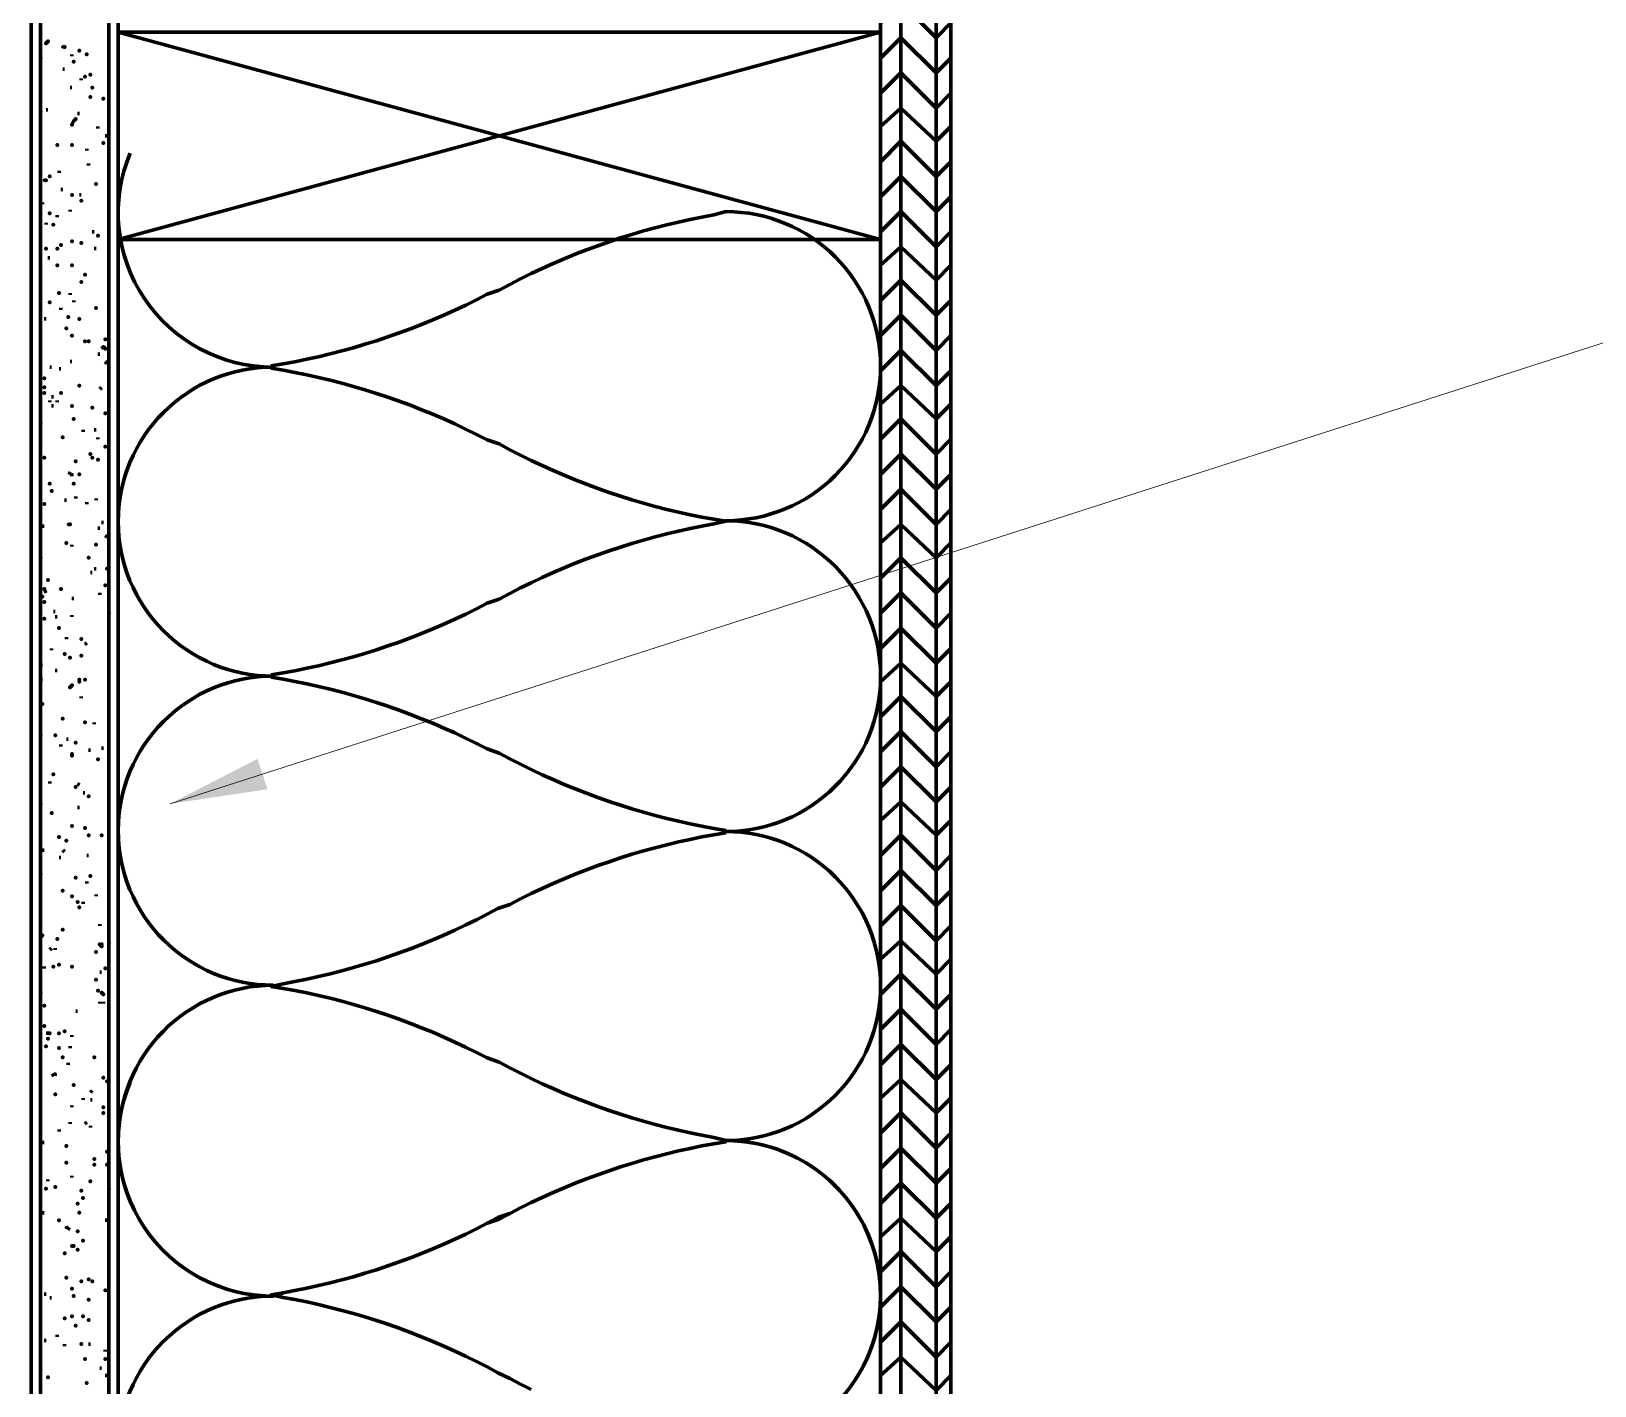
# Model space of a CAD drawing. Extents: x 207.7 to 257.7, y 176.6 to 255.2.
# Drawn here: x 210.38 to 222.45, y 207.8 to 218.26 of the extents above; entities that cross this region are included whole.
import ezdxf

# ---------------------------------------------------------------- set-up
doc = ezdxf.new("R2010")
doc.units = 0
doc.header["$MEASUREMENT"] = 0
for name, color, linetype, lineweight in [('Dt-Line 1', 9, 'Continuous', 0), ('Dt-Line 2', 6, 'Continuous', 9), ('Dt-Line 3', 7, 'Continuous', 15), ('Dt-Text', 121, 'Continuous', 20)]:
    doc.layers.add(name, color=color, linetype=linetype, lineweight=lineweight)
doc.styles.get("Standard").update_dxf_attribs({"font": 'Arial.ttf'})
doc.dimstyles.new('1 & 1 Half111', dxfattribs={"dimtxt": 0.75, "dimasz": 0.75, "dimexe": 1, "dimexo": 0.375, "dimgap": 0.5, "dimtad": 1, "dimdec": 4, "dimzin": 3, "dimdsep": 46, "dimlunit": 4, "dimtxsty": 'Standard', "dimblk": 'ARCHTICK', "dimcen": 0.09375, "dimdle": 1, "dimclrd": 253, "dimclre": 253, "dimclrt": 256, "dimadec": 0, "dimazin": 0, "dimtfac": 0.6, "dimtdec": 4, "dimtix": 1, "dimtmove": 2, "dimatfit": 0, "dimfxl": 1, "dimfrac": 1, "dimtolj": 1, "dimtzin": 0, "dimlwd": 9, "dimlwe": 9, "dimarcsym": 0})

# ---------------------------------------------------------------- blocks, each defined once
blk = doc.blocks.new('_ARCHTICK')
at = {"color": 0, "linetype": 'ByBlock', "const_width": 0.15}
blk.add_lwpolyline([(-0.5, -0.5), (0.5, 0.5)], dxfattribs=at)

msp = doc.modelspace()

# ---------------------------------------------------------------- linework, layer by layer
at = {"layer": 'Dt-Line 1', "linetype": 'Continuous', "lineweight": 211}
for p, q in [((216.93791, 218.2518), (211.05218, 216.6518)), ((211.05218, 218.2518), (216.93791, 216.6518))]:
    msp.add_line(p, q, dxfattribs=at)
at = {"layer": 'Dt-Line 1', "linetype": 'Continuous', "lineweight": 158}
for p, q in [((210.69504, 218.08038), (210.69504, 218.06609)), ((210.62361, 217.96609), (210.6379, 217.96609)), ((210.76647, 217.88038), (210.76647, 217.89466)), ((210.68075, 217.82323), (210.69504, 217.82323)), ((210.49504, 217.6518), (210.50933, 217.6518)), ((210.7379, 217.62323), (210.75218, 217.62323)), ((210.89504, 217.52323), (210.89504, 217.50895)), ((210.95218, 217.4518), (210.96647, 217.4518)), ((210.80933, 217.33752), (210.80933, 217.3518)), ((210.59504, 217.16609), (210.59504, 217.18037)), ((210.82361, 217.23752), (210.82361, 217.22323)), ((210.46647, 216.92323), (210.46647, 216.93752)), ((210.60933, 217.03752), (210.62361, 217.03752)), ((210.75218, 216.99466), (210.76647, 216.99466)), ((210.58076, 216.83752), (210.58076, 216.82323)), ((210.68075, 216.88037), (210.68075, 216.86609)), ((210.49504, 216.78037), (210.49504, 216.76609)), ((210.85218, 216.70894), (210.86647, 216.70894)), ((210.86647, 216.58037), (210.88075, 216.58037)), ((210.50933, 216.50895), (210.52361, 216.50895)), ((210.68075, 216.22323), (210.68075, 216.23752)), ((210.60933, 216.12323), (210.60933, 216.10894)), ((210.70933, 216.16609), (210.70933, 216.18037)), ((210.48075, 216.03751), (210.49504, 216.03751)), ((210.89504, 215.76609), (210.90933, 215.76609)), ((210.52361, 215.66609), (210.5379, 215.66609)), ((210.59504, 215.6518), (210.60933, 215.6518)), ((210.68075, 215.70894), (210.69504, 215.70894)), ((210.95218, 215.70894), (210.96647, 215.69466)), ((210.90933, 215.49466), (210.92361, 215.50894)), ((210.52361, 215.39466), (210.52361, 215.40894)), ((210.5379, 215.43752), (210.55218, 215.43752)), ((210.5379, 215.36609), (210.55218, 215.36609)), ((210.58076, 215.39466), (210.58076, 215.40894)), ((210.78076, 215.18037), (210.78076, 215.16609)), ((210.86647, 215.18037), (210.88075, 215.18037)), ((210.89504, 215.12323), (210.89504, 215.10894)), ((210.6379, 214.63751), (210.65218, 214.63751)), ((210.72361, 214.6518), (210.72361, 214.66608)), ((210.88075, 214.6518), (210.88075, 214.63751)), ((210.80933, 214.62323), (210.80933, 214.60894)), ((210.46647, 214.43751), (210.48075, 214.43751)), ((210.89504, 214.42323), (210.90933, 214.42323)), ((210.92361, 214.46608), (210.9379, 214.46608)), ((210.69504, 214.29465), (210.69504, 214.28037)), ((210.95218, 214.36609), (210.96647, 214.3518)), ((210.96647, 214.29465), (210.98076, 214.29465)), ((210.8379, 214.08037), (210.85218, 214.08037)), ((210.86647, 214.10894), (210.88075, 214.10894)), ((210.90933, 213.90894), (210.90933, 213.92323)), ((210.69504, 213.88037), (210.70933, 213.88037)), ((210.55218, 213.78037), (210.56647, 213.78037)), ((210.56647, 213.73751), (210.58076, 213.73751)), ((210.69504, 213.7518), (210.69504, 213.73751)), ((210.65218, 213.58037), (210.65218, 213.56608)), ((210.5379, 213.49465), (210.5379, 213.48037)), ((210.79504, 213.52322), (210.80933, 213.53751)), ((210.45218, 213.36608), (210.46647, 213.36608)), ((210.56647, 213.32322), (210.58076, 213.32322)), ((210.45218, 213.2518), (210.46647, 213.2518)), ((210.76647, 213.10894), (210.76647, 213.12322)), ((210.86647, 212.92322), (210.86647, 212.90894)), ((210.98076, 212.89465), (210.98076, 212.88037)), ((210.60933, 212.73751), (210.60933, 212.7518)), ((210.65218, 212.79465), (210.66647, 212.79465)), ((210.82361, 212.70894), (210.8379, 212.70894)), ((210.92361, 212.72322), (210.9379, 212.72322)), ((210.52361, 212.46608), (210.52361, 212.45179)), ((210.7379, 212.45179), (210.75218, 212.43751)), ((210.78076, 212.38037), (210.79504, 212.38037)), ((210.7379, 212.26608), (210.75218, 212.26608)), ((210.46647, 211.93751), (210.48075, 211.93751)), ((210.59504, 211.88036), (210.60933, 211.88036)), ((210.62361, 211.93751), (210.6379, 211.92322)), ((210.80933, 211.89465), (210.82361, 211.89465)), ((210.80933, 211.69465), (210.80933, 211.68037)), ((210.78076, 211.52322), (210.78076, 211.53751)), ((210.88075, 211.58036), (210.88075, 211.59465)), ((210.98076, 211.52322), (210.98076, 211.50894)), ((210.90933, 211.36608), (210.90933, 211.35179)), ((210.52361, 211.16608), (210.5379, 211.18036)), ((210.56647, 211.18036), (210.56647, 211.16608)), ((210.48075, 211.02322), (210.48075, 211.03751)), ((210.90933, 210.99465), (210.92361, 210.99465)), ((210.72361, 210.69465), (210.7379, 210.69465)), ((210.90933, 210.76608), (210.90933, 210.75179)), ((210.9379, 210.75179), (210.9379, 210.76608)), ((210.96647, 210.68036), (210.98076, 210.68036)), ((210.68075, 210.40893), (210.68075, 210.42322)), ((210.69504, 210.50893), (210.69504, 210.49465)), ((210.66647, 210.28036), (210.66647, 210.29465)), ((210.8379, 210.06608), (210.85218, 210.08037)), ((210.69504, 209.96608), (210.69504, 209.95179)), ((210.78076, 210.02322), (210.78076, 210.00893)), ((210.8379, 210.00893), (210.85218, 210.00893)), ((210.68075, 209.82322), (210.68075, 209.8375)), ((210.79504, 209.82322), (210.80933, 209.8375)), ((210.8379, 209.80894), (210.8379, 209.79465)), ((210.59504, 209.78036), (210.59504, 209.76608)), ((210.46647, 209.68036), (210.48075, 209.68036)), ((210.96647, 209.65179), (210.98076, 209.65179)), ((210.45218, 209.3375), (210.45218, 209.32322)), ((210.50933, 209.39465), (210.50933, 209.38036)), ((210.69504, 209.42322), (210.69504, 209.40893)), ((210.46647, 209.1375), (210.48075, 209.1375)), ((210.95218, 209.08036), (210.96647, 209.08036)), ((210.48075, 208.50893), (210.49504, 208.50893)), ((210.52361, 208.48036), (210.5379, 208.48036)), ((210.48075, 208.15179), (210.49504, 208.15179)), ((210.58076, 208.19464), (210.58076, 208.18036)), ((210.6379, 208.10893), (210.6379, 208.12322)), ((210.82361, 208.12322), (210.8379, 208.12322)), ((210.95218, 208.08036), (210.95218, 208.06607)), ((210.90933, 207.9375), (210.92361, 207.9375)), ((210.95218, 207.88036), (210.96647, 207.88036))]:
    msp.add_line(p, q, dxfattribs=at)
for points in [[(217.48077, 218.32323), (217.36648, 218.20895), (217.09505, 218.48038), (216.93791, 218.32323)], [(217.48077, 218.0518), (217.36648, 217.93752), (217.09505, 218.20895), (216.93791, 218.0518)], [(210.45218, 218.0518), (210.45218, 218.0518), (210.45218, 218.05182)], [(210.70933, 218.02324), (210.70933, 218.02324), (210.70933, 218.02325)], [(210.75218, 218.10895), (210.75218, 218.10895), (210.75218, 218.10896)], [(210.80933, 218.08038), (210.80933, 218.08038), (210.80933, 218.08039)], [(210.79504, 217.90895), (210.79504, 217.90895), (210.79504, 217.90896)], [(210.8379, 217.92323), (210.8379, 217.92323), (210.8379, 217.92325)], [(217.48077, 217.78038), (217.36648, 217.66609), (217.09505, 217.93752), (216.93791, 217.78038)], [(210.85218, 217.82323), (210.85218, 217.82323), (210.85218, 217.82325)], [(210.8379, 217.75181), (210.8379, 217.75181), (210.8379, 217.75182)], [(210.9379, 217.73752), (210.9379, 217.73752), (210.9379, 217.73753)], [(217.48077, 217.52323), (217.36648, 217.40895), (217.09505, 217.66609), (216.93791, 217.52323)], [(210.45218, 217.63752), (210.45218, 217.63752), (210.45218, 217.63753)], [(210.72361, 217.58038), (210.70933, 217.56609), (210.69504, 217.53752)], [(217.48077, 217.2518), (217.36648, 217.13752), (217.09505, 217.40895), (216.93791, 217.2518)], [(210.58076, 217.38037), (210.58076, 217.38037), (210.58076, 217.38039)], [(210.69504, 217.38037), (210.69504, 217.38037), (210.69504, 217.38039)], [(210.9379, 217.39466), (210.9379, 217.39466), (210.9379, 217.39468)], [(210.52361, 217.13752), (210.52361, 217.13752), (210.52361, 217.13753)], [(210.88075, 217.08037), (210.88075, 217.08037), (210.88075, 217.08039)], [(217.48077, 216.98037), (217.36648, 216.86609), (217.09505, 217.13752), (216.93791, 216.98037)], [(210.69504, 216.99466), (210.69504, 216.99466), (210.69504, 216.99467)], [(210.76647, 216.95181), (210.76647, 216.95181), (210.76647, 216.95182)], [(210.52361, 216.8518), (210.52361, 216.8518), (210.52361, 216.85182)], [(217.48077, 216.70894), (217.36648, 216.59466), (217.09505, 216.86609), (216.93791, 216.70894)], [(210.55218, 216.76609), (210.55218, 216.76609), (210.55218, 216.7661)], [(210.49504, 216.58037), (210.49504, 216.58037), (210.49504, 216.58039)], [(210.58076, 216.58037), (210.58076, 216.58037), (210.58076, 216.58039)], [(210.60933, 216.60894), (210.60933, 216.60894), (210.60933, 216.60896)], [(210.69504, 216.63752), (210.69504, 216.63752), (210.69504, 216.63753)], [(210.76647, 216.62323), (210.76647, 216.62323), (210.76647, 216.62324)], [(210.89504, 216.68038), (210.89504, 216.68038), (210.89504, 216.68039)], [(217.48077, 216.4518), (217.36648, 216.33752), (217.09505, 216.59466), (216.93791, 216.4518)], [(210.58076, 216.4518), (210.58076, 216.4518), (210.58076, 216.45182)], [(210.69504, 216.4518), (210.69504, 216.4518), (210.69504, 216.45182)], [(210.76647, 216.32323), (210.76647, 216.32323), (210.76647, 216.32325)], [(210.79504, 216.38037), (210.79504, 216.38037), (210.79504, 216.38039)], [(217.48077, 216.18037), (217.36648, 216.06609), (217.09505, 216.33752), (216.93791, 216.18037)], [(210.59504, 216.23752), (210.59504, 216.23752), (210.59504, 216.23753)], [(210.52361, 216.16609), (210.52361, 216.16609), (210.52361, 216.1661)], [(210.88075, 216.12323), (210.88075, 216.12323), (210.88075, 216.12324)], [(210.65218, 215.96609), (210.65218, 215.96609), (210.65218, 215.9661)], [(210.66647, 216.0518), (210.66647, 216.0518), (210.66647, 216.05181)], [(210.75218, 216.03751), (210.75218, 216.03751), (210.75218, 216.03753)], [(217.48077, 215.90894), (217.36648, 215.79466), (217.09505, 216.06609), (216.93791, 215.90894)], [(210.69504, 215.90894), (210.69504, 215.90894), (210.69504, 215.90896)], [(210.79504, 215.86609), (210.79504, 215.86609), (210.79504, 215.8661)], [(210.82361, 215.86609), (210.82361, 215.86609), (210.82361, 215.8661)], [(210.95218, 215.88038), (210.95218, 215.88038), (210.95218, 215.88039)], [(210.95218, 215.80894), (210.9379, 215.82323), (210.92361, 215.80894)], [(217.48077, 215.63751), (217.36648, 215.52323), (217.09505, 215.79466), (216.93791, 215.63751)], [(212.23305, 215.65677), (212.32484, 215.64144), (212.4163, 215.62453), (212.50739, 215.60607), (212.59811, 215.58606), (212.68844, 215.5645), (212.77834, 215.5414), (212.86781, 215.51677), (212.95683, 215.49061), (213.04537, 215.46293), (213.13342, 215.43374), (213.22095, 215.40305), (213.30795, 215.37085), (213.3944, 215.33716), (213.48027, 215.30199), (213.56555, 215.26533), (213.65023, 215.22721), (213.73427, 215.18761), (213.81766, 215.14656), (213.90039, 215.10405), (213.99294, 215.07231), (214.07497, 215.02835), (214.15769, 214.98584), (214.24107, 214.94478), (214.32511, 214.90518), (214.40978, 214.86705), (214.49506, 214.83038), (214.58093, 214.7952), (214.66737, 214.76151), (214.75437, 214.7293), (214.8419, 214.6986), (214.92994, 214.6694), (215.01848, 214.64171), (215.10749, 214.61555), (215.19696, 214.59091), (215.28687, 214.5678), (215.37719, 214.54623), (215.4679, 214.52621), (215.559, 214.50774), (215.65045, 214.49083), (215.74224, 214.47548), (215.65045, 214.45563), (215.559, 214.43872), (215.4679, 214.42025), (215.37719, 214.40022), (215.28687, 214.37865), (215.19696, 214.35555), (215.10749, 214.33091), (215.01848, 214.30474), (214.92994, 214.27705), (214.8419, 214.24786), (214.75437, 214.21715), (214.66737, 214.18495), (214.58093, 214.15125), (214.49506, 214.11607), (214.40978, 214.07941), (214.32511, 214.04127), (214.24107, 214.00167), (214.15769, 213.96061), (214.07497, 213.9181), (213.99294, 213.87414), (213.90084, 213.84264), (213.81812, 213.80013), (213.73473, 213.75907), (213.6507, 213.71946), (213.56603, 213.68133), (213.48075, 213.64467), (213.39488, 213.60949), (213.30843, 213.57579), (213.22144, 213.54359), (213.13391, 213.51288), (213.04586, 213.48368), (212.95733, 213.456), (212.86831, 213.42983), (212.77884, 213.40519), (212.68894, 213.38208), (212.59862, 213.36051), (212.5079, 213.34049), (212.41681, 213.32202), (212.32535, 213.30511), (212.23356, 213.28976)], [(210.48075, 215.58037), (210.48075, 215.58037), (210.48075, 215.58039)], [(210.48075, 215.50894), (210.48075, 215.50894), (210.48075, 215.50896)], [(210.75218, 215.52323), (210.75218, 215.52323), (210.75218, 215.52325)], [(217.48077, 215.38037), (217.36648, 215.26608), (217.09505, 215.52323), (216.93791, 215.38037)], [(210.48075, 215.46609), (210.48075, 215.46609), (210.48075, 215.4661)], [(210.60933, 215.46609), (210.60933, 215.46609), (210.60933, 215.4661)], [(210.69504, 215.36609), (210.69504, 215.36609), (210.69504, 215.3661)], [(210.45218, 215.23751), (210.45218, 215.23751), (210.45218, 215.23753)], [(210.70933, 215.26608), (210.70933, 215.26608), (210.70933, 215.2661)], [(210.85218, 215.3518), (210.85218, 215.3518), (210.85218, 215.35181)], [(210.95218, 215.30894), (210.95218, 215.30894), (210.95218, 215.30896)], [(217.48077, 215.10894), (217.36648, 214.99466), (217.09505, 215.26608), (216.93791, 215.10894)], [(210.62361, 215.12323), (210.62361, 215.12323), (210.62361, 215.12324)], [(210.8379, 214.99466), (210.8379, 214.99466), (210.8379, 214.99467)], [(210.95218, 215.0518), (210.95218, 215.0518), (210.95218, 215.05181)], [(217.48077, 214.83751), (217.36648, 214.72323), (217.09505, 214.99466), (216.93791, 214.83751)], [(210.48075, 214.96608), (210.48075, 214.96608), (210.48075, 214.9661)], [(210.72361, 214.93751), (210.72361, 214.93751), (210.72361, 214.93753)], [(210.85218, 214.96608), (210.85218, 214.96608), (210.85218, 214.9661)], [(210.89504, 214.9518), (210.89504, 214.9518), (210.89504, 214.95181)], [(210.52361, 214.76608), (210.52361, 214.76608), (210.52361, 214.7661)], [(210.66647, 214.8518), (210.69504, 214.83751), (210.69504, 214.82323)], [(210.70933, 214.76608), (210.70933, 214.76608), (210.70933, 214.7661)], [(210.75218, 214.83751), (210.75218, 214.83751), (210.75218, 214.83753)], [(217.48077, 214.56608), (217.36648, 214.4518), (217.09505, 214.72323), (216.93791, 214.56608)], [(210.48075, 214.60894), (210.48075, 214.60894), (210.48075, 214.60895)], [(217.48077, 214.30894), (217.36648, 214.19465), (217.09505, 214.4518), (216.93791, 214.30894)], [(210.65218, 214.30894), (210.65218, 214.30894), (210.65218, 214.30895)], [(210.88075, 214.29465), (210.88075, 214.29465), (210.88075, 214.29467)], [(210.45218, 214.19465), (210.45218, 214.19465), (210.45218, 214.19467)], [(210.82361, 214.19465), (210.82361, 214.19465), (210.82361, 214.19467)], [(217.48077, 214.03751), (217.36648, 213.92323), (217.09505, 214.19465), (216.93791, 214.03751)], [(210.96647, 214.10894), (210.96647, 214.10894), (210.96647, 214.10895)], [(210.48075, 213.9518), (210.49504, 213.92323)], [(210.50933, 214.02323), (210.50933, 214.02323), (210.50933, 214.02324)], [(210.60933, 213.9518), (210.60933, 213.9518), (210.60933, 213.95181)], [(210.95218, 213.98037), (210.95218, 213.98037), (210.95218, 213.98038)], [(217.48077, 213.76608), (217.36648, 213.6518), (217.09505, 213.92323), (216.93791, 213.76608)], [(210.46647, 213.89465), (210.46647, 213.89465), (210.46647, 213.89467)], [(210.48075, 213.8518), (210.48075, 213.8518), (210.48075, 213.85181)], [(210.48075, 213.72323), (210.48075, 213.72323), (210.48075, 213.72324)], [(210.98076, 213.76608), (210.98076, 213.76608), (210.98076, 213.7661)], [(210.59504, 213.6518), (210.59504, 213.6518), (210.59504, 213.65181)], [(210.76647, 213.56608), (210.76647, 213.56608), (210.76647, 213.5661)], [(217.48077, 213.49465), (217.36648, 213.38037), (217.09505, 213.6518), (216.93791, 213.49465)], [(210.6379, 213.4518), (210.6379, 213.4518), (210.6379, 213.45181)], [(210.68075, 213.42322), (210.68075, 213.42322), (210.68075, 213.42324)], [(210.76647, 213.43751), (210.76647, 213.43751), (210.76647, 213.43752)], [(217.48077, 213.23751), (217.36648, 213.12322), (217.09505, 213.38037), (216.93791, 213.23751)], [(210.79504, 213.2518), (210.79504, 213.2518), (210.79504, 213.25181)], [(212.23305, 213.27106), (212.32484, 213.25572), (212.4163, 213.23881), (212.50739, 213.22035), (212.59811, 213.20034), (212.68844, 213.17878), (212.77834, 213.15568), (212.86781, 213.13105), (212.95683, 213.10489), (213.04537, 213.07721), (213.13342, 213.04802), (213.22095, 213.01733), (213.30795, 212.98513), (213.3944, 212.95144), (213.48027, 212.91627), (213.56555, 212.87961), (213.65023, 212.84149), (213.73427, 212.80189), (213.81766, 212.76084), (213.90039, 212.71833), (213.99294, 212.6866), (214.07497, 212.64264), (214.15769, 212.60012), (214.24107, 212.55906), (214.32511, 212.51946), (214.40978, 212.48133), (214.49506, 212.44467), (214.58093, 212.40948), (214.66737, 212.37579), (214.75437, 212.34358), (214.8419, 212.31288), (214.92994, 212.28368), (215.01848, 212.256), (215.10749, 212.22983), (215.19696, 212.20519), (215.28687, 212.18208), (215.37719, 212.16051), (215.4679, 212.14049), (215.559, 212.12202), (215.65045, 212.10511), (215.74224, 212.08976)], [(210.46647, 213.06608), (210.46647, 213.06608), (210.46647, 213.0661)], [(217.48077, 212.96608), (217.36648, 212.8518), (217.09505, 213.12322), (216.93791, 212.96608)], [(210.62361, 212.9518), (210.62361, 212.9518), (210.62361, 212.95181)], [(210.45218, 212.82322), (210.45218, 212.82322), (210.45218, 212.82324)], [(210.56647, 212.82322), (210.56647, 212.82322), (210.56647, 212.82324)], [(210.79504, 212.92322), (210.79504, 212.92322), (210.79504, 212.92324)], [(217.48077, 212.69465), (217.36648, 212.58037), (217.09505, 212.8518), (216.93791, 212.69465)], [(210.72361, 212.76608), (210.72361, 212.76608), (210.72361, 212.76609)], [(210.89504, 212.63751), (210.89504, 212.63751), (210.89504, 212.63752)], [(217.48077, 212.42322), (217.36648, 212.30894), (217.09505, 212.58037), (216.93791, 212.42322)], [(210.55218, 212.52322), (210.55218, 212.52322), (210.55218, 212.52324)], [(210.72361, 212.42322), (210.72361, 212.42322), (210.72361, 212.42324)], [(210.45218, 212.29465), (210.45218, 212.29465), (210.45218, 212.29467)], [(217.48077, 212.16608), (217.36648, 212.05179), (217.09505, 212.30894), (216.93791, 212.16608)], [(210.69504, 212.12322), (210.69504, 212.12322), (210.69504, 212.12324)], [(210.79504, 212.10894), (210.79504, 212.10894), (210.79504, 212.10895)], [(210.59504, 212.03751), (210.59504, 212.03751), (210.59504, 212.03753)], [(210.65218, 212.00894), (210.65218, 212.00894), (210.65218, 212.00895)], [(210.82361, 212.05179), (210.82361, 212.05179), (210.82361, 212.05181)], [(210.92361, 212.05179), (210.92361, 212.05179), (210.92361, 212.05181)], [(217.48077, 211.89465), (217.36648, 211.78036), (217.09505, 212.05179), (216.93791, 211.89465)], [(210.45218, 211.75179), (210.45218, 211.75179), (210.45218, 211.75181)], [(210.8379, 211.73751), (210.8379, 211.73751), (210.8379, 211.73752)], [(217.48077, 211.62322), (217.36648, 211.50894), (217.09505, 211.78036), (216.93791, 211.62322)], [(210.62361, 211.62322), (210.62361, 211.62322), (210.62361, 211.62324)], [(210.7379, 211.53751), (210.7379, 211.53751), (210.7379, 211.53752)], [(210.75218, 211.49465), (210.75218, 211.49465), (210.75218, 211.49466)], [(217.48077, 211.35179), (217.36648, 211.23751), (217.09505, 211.50894), (216.93791, 211.35179)], [(210.58076, 211.25179), (210.58076, 211.25179), (210.58076, 211.25181)], [(210.62361, 211.32322), (210.62361, 211.32322), (210.62361, 211.32324)], [(210.88075, 211.1518), (210.88075, 211.1518), (210.88075, 211.15181)], [(210.98076, 211.22322), (210.98076, 211.22322), (210.98076, 211.22323)], [(217.48077, 211.09465), (217.36648, 210.98036), (217.09505, 211.23751), (216.93791, 211.09465)], [(210.55218, 211.03751), (210.55218, 211.03751), (210.55218, 211.03752)], [(210.59504, 211.05179), (210.59504, 211.05179), (210.59504, 211.05181)], [(210.69504, 211.03751), (210.69504, 211.03751), (210.69504, 211.03752)], [(210.95218, 211.02322), (210.95218, 211.02322), (210.95218, 211.02323)], [(210.88075, 210.93751), (210.88075, 210.93751), (210.88075, 210.93752)], [(217.48077, 210.82322), (217.36648, 210.70893), (217.09505, 210.98036), (216.93791, 210.82322)], [(210.45218, 210.83751), (210.45218, 210.83751), (210.45218, 210.83752)], [(210.89504, 210.85179), (210.89504, 210.85179), (210.89504, 210.85181)], [(210.48075, 210.73751), (210.48075, 210.73751), (210.48075, 210.73752)], [(217.48077, 210.55179), (217.36648, 210.43751), (217.09505, 210.70893), (216.93791, 210.55179)], [(210.48075, 210.58036), (210.48075, 210.58036), (210.48075, 210.58038)], [(210.6379, 210.53751), (210.6379, 210.53751), (210.6379, 210.53752)], [(210.52361, 210.52322), (210.49504, 210.52322)], [(210.49504, 210.42322), (210.49504, 210.42322), (210.49504, 210.42323)], [(210.50933, 210.48036), (210.50933, 210.48036), (210.50933, 210.48038)], [(210.59504, 210.52322), (210.59504, 210.52322), (210.59504, 210.52324)], [(210.59504, 210.40893), (210.59504, 210.40893), (210.59504, 210.40895)], [(217.48077, 210.28036), (217.36648, 210.16608), (217.09505, 210.43751), (216.93791, 210.28036)], [(210.62361, 210.3375), (210.62361, 210.3375), (210.62361, 210.33752)], [(210.86647, 210.3375), (210.86647, 210.3375), (210.86647, 210.33752)], [(210.5379, 210.19465), (210.56647, 210.20893), (210.56647, 210.19465)], [(210.9379, 210.18036), (210.9379, 210.18036), (210.9379, 210.18038)], [(217.48077, 210.02322), (217.36648, 209.90893), (217.09505, 210.16608), (216.93791, 210.02322)], [(210.56647, 210.05179), (210.56647, 210.05179), (210.56647, 210.0518)], [(210.70933, 210.12322), (210.70933, 210.12322), (210.70933, 210.12323)], [(210.96647, 210.15179), (210.96647, 210.15179), (210.96647, 210.1518)], [(210.9379, 209.95179), (210.9379, 209.95179), (210.9379, 209.9518)], [(210.9379, 209.90893), (210.9379, 209.90893), (210.9379, 209.90895)], [(217.48077, 209.75179), (217.36648, 209.6375), (217.09505, 209.90893), (216.93791, 209.75179)], [(210.96647, 209.60893), (210.96647, 209.60893), (210.96647, 209.60895)], [(217.48077, 209.48036), (217.36648, 209.36608), (217.09505, 209.6375), (216.93791, 209.48036)], [(210.65218, 209.52322), (210.65218, 209.52322), (210.65218, 209.52323)], [(210.86647, 209.55179), (210.86647, 209.55179), (210.86647, 209.5518)], [(210.86647, 209.50893), (210.86647, 209.50893), (210.86647, 209.50895)], [(210.96647, 209.50893), (210.96647, 209.50893), (210.96647, 209.50895)], [(210.49504, 209.32322), (210.49504, 209.32322), (210.49504, 209.32323)], [(210.56647, 209.3375), (210.56647, 209.3375), (210.56647, 209.33752)], [(210.8379, 209.38036), (210.8379, 209.38036), (210.8379, 209.38037)], [(210.98076, 209.32322), (210.98076, 209.32322), (210.98076, 209.32323)], [(217.48077, 209.20893), (217.36648, 209.09465), (217.09505, 209.36608), (216.93791, 209.20893)], [(210.7379, 209.20893), (210.7379, 209.20893), (210.7379, 209.20895)], [(210.76647, 209.30893), (210.76647, 209.30893), (210.76647, 209.30895)], [(210.78076, 209.25179), (210.78076, 209.25179), (210.78076, 209.2518)], [(210.59504, 209.08036), (210.59504, 209.08036), (210.59504, 209.08037)], [(210.75218, 209.1375), (210.75218, 209.1375), (210.75218, 209.13752)], [(217.48077, 208.95179), (217.36648, 208.8375), (217.09505, 209.09465), (216.93791, 208.95179)], [(210.68075, 209.00893), (210.65218, 209.02322), (210.66647, 209.02322)], [(210.7379, 208.99465), (210.7379, 208.99465), (210.7379, 208.99466)], [(210.7379, 208.85179), (210.7379, 208.85179), (210.7379, 208.8518)], [(210.78076, 208.92322), (210.78076, 208.92322), (210.78076, 208.92323)], [(217.48077, 208.68036), (217.36648, 208.56607), (217.09505, 208.8375), (216.93791, 208.68036)], [(210.6379, 208.82322), (210.6379, 208.82322), (210.6379, 208.82323)], [(210.65218, 208.6375), (210.65218, 208.6375), (210.65218, 208.63752)], [(210.76647, 208.60893), (210.76647, 208.60893), (210.76647, 208.60894)], [(210.82361, 208.62322), (210.82361, 208.62322), (210.82361, 208.62323)], [(210.85218, 208.60893), (210.85218, 208.60893), (210.85218, 208.60894)], [(210.69504, 208.55179), (210.69504, 208.55179), (210.69504, 208.5518)], [(210.70933, 208.49464), (210.70933, 208.49464), (210.70933, 208.49466)], [(210.95218, 208.5375), (210.95218, 208.5375), (210.95218, 208.53752)], [(217.48077, 208.40893), (217.36648, 208.29465), (217.09505, 208.56607), (216.93791, 208.40893)], [(210.82361, 208.46608), (210.82361, 208.46608), (210.82361, 208.46609)], [(210.6379, 208.32322), (210.6379, 208.32322), (210.6379, 208.32323)], [(210.69504, 208.3375), (210.69504, 208.3375), (210.69504, 208.33752)], [(210.72361, 208.26607), (210.72361, 208.26607), (210.72361, 208.26609)], [(210.78076, 208.3375), (210.78076, 208.3375), (210.78076, 208.33752)], [(210.82361, 208.30893), (210.82361, 208.30893), (210.82361, 208.30894)], [(217.48077, 208.1375), (217.36648, 208.02322), (217.09505, 208.29465), (216.93791, 208.1375)], [(210.76647, 208.12322), (210.76647, 208.12322), (210.76647, 208.12323)], [(210.79504, 208.00893), (210.79504, 208.00893), (210.79504, 208.00894)], [(210.95218, 208.00893), (210.95218, 208.00893), (210.95218, 208.00894)], [(217.48077, 207.88036), (217.36648, 207.76607), (217.09505, 208.02322), (216.93791, 207.88036)], [(210.50933, 207.86607), (210.50933, 207.86607), (210.50933, 207.86609)], [(210.80933, 207.82321), (210.80933, 207.82321), (210.80933, 207.82323)]]:
    msp.add_lwpolyline(points, dxfattribs=at)
for points in [[(210.49504, 218.16609), (210.49504, 218.1661), (210.50933, 218.18038), (210.50933, 218.18038)], [(210.6379, 218.13752), (210.6379, 218.13753), (210.62361, 218.13752)], [(210.49504, 217.10895), (210.49504, 217.10896), (210.48075, 217.10895)], [(210.5379, 214.70894), (210.5379, 214.70896), (210.5379, 214.70894)], [(210.68075, 214.4518), (210.68075, 214.45182), (210.66647, 214.4518)], [(210.68075, 213.19465), (210.68075, 213.19467), (210.69504, 213.20894), (210.69504, 213.20894)], [(210.69504, 212.68037), (210.69504, 212.68038), (210.69504, 212.66608)], [(210.82361, 212.35179), (210.82361, 212.35181), (210.82361, 212.35179)], [(210.72361, 211.72322), (210.72361, 211.72324), (210.72361, 211.72322)], [(210.69504, 211.58036), (210.69504, 211.58038), (210.69504, 211.58036)], [(210.45218, 211.26608), (210.45218, 211.26609), (210.46647, 211.28036), (210.46647, 211.28036)], [(210.92361, 211.20894), (210.92361, 211.19465), (210.92361, 211.19466), (210.90933, 211.20894)], [(210.9379, 210.82322), (210.9379, 210.82323), (210.92361, 210.83751), (210.92361, 210.83751)], [(210.70933, 208.88036), (210.70933, 208.88037), (210.69504, 208.88036)]]:
    msp.add_lwpolyline(points, close=True, dxfattribs=at)
for points in [[(211.14381, 210.146, 0.25072966), (211.25262, 209.02569, 0.25073153), (212.24504, 208.49464, -0.41421515), (211.05218, 209.6875, -0.41421564), (212.24504, 210.89465, -0.41421515), (211.05218, 212.08751, -0.41421515), (212.24504, 213.28037, -0.41421515), (211.05218, 214.47323, -0.41421515), (212.24504, 215.66609, -0.25073153), (211.25262, 216.19713, -0.25072966), (211.14381, 217.31744)], [(216.71682, 207.80998, 0.2807236), (216.80528, 209.04845, 0.28072589), (215.74505, 209.69465, 0.41421527), (216.93791, 210.88751, 0.41421527), (215.74505, 212.08037, 0.41421527), (216.93791, 213.27322, 0.41421527), (215.74505, 214.48037, 0.41421527), (216.93791, 215.67323, 0.41421467), (215.74505, 216.86609), (215.65045, 216.84135), (215.559, 216.82443), (215.4679, 216.80596), (215.37719, 216.78594), (215.28687, 216.76437), (215.19696, 216.74126), (215.10749, 216.71662), (215.01848, 216.69046), (214.92994, 216.66277), (214.8419, 216.63357), (214.75437, 216.60287), (214.66737, 216.57067), (214.58093, 216.53697), (214.49506, 216.50179), (214.40978, 216.46512), (214.32511, 216.42699), (214.24107, 216.38739), (214.15769, 216.34633), (214.07497, 216.30382), (213.99294, 216.25986), (213.90084, 216.22836), (213.81812, 216.18584), (213.73473, 216.14479), (213.6507, 216.10518), (213.56603, 216.06705), (213.48075, 216.03039), (213.39488, 215.99521), (213.30843, 215.96151), (213.22144, 215.92931), (213.13391, 215.8986), (213.04586, 215.8694), (212.95733, 215.84172), (212.86831, 215.81555), (212.77884, 215.79091), (212.68894, 215.7678), (212.59862, 215.74623), (212.5079, 215.72621), (212.41681, 215.70774), (212.32535, 215.69083), (212.23356, 215.67548)], [(215.74505, 207.30893, 0.4142146), (216.93791, 208.50179, 0.41421527), (215.74505, 209.69465), (215.65045, 209.71939), (215.559, 209.7363), (215.4679, 209.75477), (215.37719, 209.77479), (215.28687, 209.79636), (215.19696, 209.81947), (215.10749, 209.84411), (215.01848, 209.87028), (214.92994, 209.89796), (214.8419, 209.92716), (214.75437, 209.95787), (214.66737, 209.99007), (214.58093, 210.02377), (214.49506, 210.05895), (214.40978, 210.09561), (214.32511, 210.13375), (214.24107, 210.17335), (214.15769, 210.21441), (214.07497, 210.25692), (213.99294, 210.30088), (213.90039, 210.33262), (213.81766, 210.37512), (213.73427, 210.41617), (213.65023, 210.45577), (213.56555, 210.49389), (213.48027, 210.53055), (213.3944, 210.56572), (213.30795, 210.59941), (213.22095, 210.63161), (213.13342, 210.6623), (213.04537, 210.69149), (212.95683, 210.71917), (212.86781, 210.74533), (212.77834, 210.76996), (212.68844, 210.79306), (212.59811, 210.81462), (212.50739, 210.83463), (212.4163, 210.8531), (212.32484, 210.87), (212.23305, 210.88534), (212.32535, 210.90511), (212.41681, 210.92202), (212.5079, 210.94049), (212.59862, 210.96051), (212.68894, 210.98208), (212.77884, 211.00519), (212.86831, 211.02983), (212.95733, 211.056), (213.04586, 211.08368), (213.13391, 211.11288), (213.22144, 211.14358), (213.30843, 211.17579), (213.39488, 211.20948), (213.48075, 211.24467), (213.56603, 211.28133), (213.6507, 211.31946), (213.73473, 211.35906), (213.81812, 211.40012), (213.90084, 211.44263), (213.98287, 211.48659), (214.07497, 211.51809), (214.15769, 211.56061), (214.24107, 211.60167), (214.32511, 211.64127), (214.40978, 211.6794), (214.49506, 211.71607), (214.58093, 211.75125), (214.66737, 211.78494), (214.75437, 211.81715), (214.8419, 211.84785), (214.92994, 211.87705), (215.01848, 211.90474), (215.10749, 211.9309), (215.19696, 211.95554), (215.28687, 211.97865), (215.37719, 212.00022), (215.4679, 212.02024), (215.559, 212.03871), (215.65045, 212.05562), (215.74224, 212.07097)], [(214.24107, 207.77334), (214.15769, 207.8144), (214.07497, 207.85691), (213.98242, 207.90294), (213.90039, 207.9469), (213.81766, 207.9894), (213.73427, 208.03046), (213.65023, 208.07005), (213.56555, 208.10818), (213.48027, 208.14483), (213.3944, 208.18001), (213.30795, 208.21369), (213.22095, 208.24589), (213.13342, 208.27658), (213.04537, 208.30577), (212.95683, 208.33345), (212.86781, 208.35961), (212.77834, 208.38424), (212.68844, 208.40734), (212.59811, 208.4289), (212.50739, 208.44892), (212.4163, 208.46738), (212.32484, 208.48428), (212.23356, 208.50404), (212.32535, 208.51939), (212.41681, 208.5363), (212.5079, 208.55477), (212.59862, 208.57479), (212.68894, 208.59636), (212.77884, 208.61947), (212.86831, 208.64411), (212.95733, 208.67028), (213.04586, 208.69796), (213.13391, 208.72716), (213.22144, 208.75786), (213.30843, 208.79007), (213.39488, 208.82376), (213.48075, 208.85895), (213.56603, 208.89561), (213.6507, 208.93374), (213.73473, 208.97334), (213.81812, 209.0144), (213.90084, 209.05692), (213.99294, 209.08842), (214.07497, 209.13238), (214.15769, 209.17489), (214.24107, 209.21595), (214.32511, 209.25555), (214.40978, 209.29368), (214.49506, 209.33035), (214.58093, 209.36553), (214.66737, 209.39922), (214.75437, 209.43143), (214.8419, 209.46213), (214.92994, 209.49133), (215.01848, 209.51902), (215.10749, 209.54518), (215.19696, 209.56982), (215.28687, 209.59293), (215.37719, 209.6145), (215.4679, 209.63452), (215.559, 209.65299), (215.65045, 209.66991), (215.74224, 209.68525), (215.65045, 209.66991), (215.559, 209.65299), (215.4679, 209.63452), (215.37719, 209.6145), (215.28687, 209.59293), (215.19696, 209.56982), (215.10749, 209.54518), (215.01848, 209.51902), (214.92994, 209.49133), (214.8419, 209.46213), (214.75437, 209.43143), (214.66737, 209.39922), (214.58093, 209.36553), (214.49506, 209.33035), (214.40978, 209.29368), (214.32511, 209.25555), (214.24107, 209.21595), (214.15769, 209.17489), (214.07497, 209.13238), (213.98287, 209.10087), (213.90084, 209.05692), (213.81812, 209.0144), (213.73473, 208.97334), (213.6507, 208.93374), (213.56603, 208.89561), (213.48075, 208.85895), (213.39488, 208.82376), (213.30843, 208.79007), (213.22144, 208.75786), (213.13391, 208.72716), (213.04586, 208.69796), (212.95733, 208.67028), (212.86831, 208.64411), (212.77884, 208.61947), (212.68894, 208.59636), (212.59862, 208.57479), (212.5079, 208.55477), (212.41681, 208.5363), (212.32535, 208.51939), (212.24504, 208.49464, 0.41421515), (211.05218, 207.30179, 0.41421515)]]:
    msp.add_lwpolyline(points, format="xyb", dxfattribs=at)
for p in [(210.49504, 218.16609), (210.50933, 218.18038), (210.6379, 218.13752), (210.45218, 218.0518), (210.70933, 218.02324), (210.75218, 218.10895), (210.80933, 218.08038), (210.79504, 217.90895), (210.8379, 217.92323), (210.85218, 217.82323), (210.8379, 217.75181), (210.9379, 217.73752), (210.45218, 217.63752), (210.69504, 217.53752), (210.72361, 217.58038), (210.58076, 217.38037), (210.69504, 217.38037), (210.9379, 217.39466), (210.49504, 217.10895), (210.52361, 217.13752), (210.88075, 217.08037), (210.69504, 216.99466), (210.76647, 216.95181), (210.52361, 216.8518), (210.55218, 216.76609), (210.49504, 216.58037), (210.58076, 216.58037), (210.60933, 216.60894), (210.69504, 216.63752), (210.76647, 216.62323), (210.89504, 216.68038), (210.58076, 216.4518), (210.69504, 216.4518), (210.76647, 216.32323), (210.79504, 216.38037), (210.59504, 216.23752), (210.52361, 216.16609), (210.88075, 216.12323), (210.65218, 215.96609), (210.66647, 216.0518), (210.75218, 216.03751), (210.69504, 215.90894), (210.79504, 215.86609), (210.82361, 215.86609), (210.95218, 215.88038), (210.95218, 215.80894), (210.48075, 215.58037), (210.48075, 215.50894), (210.75218, 215.52323), (210.48075, 215.46609), (210.60933, 215.46609), (210.69504, 215.36609), (210.45218, 215.23751), (210.70933, 215.26608), (210.85218, 215.3518), (210.95218, 215.30894), (210.62361, 215.12323), (210.8379, 214.99466), (210.95218, 215.0518), (210.48075, 214.96608), (210.72361, 214.93751), (210.85218, 214.96608), (210.89504, 214.9518), (210.52361, 214.76608), (210.70933, 214.76608), (210.75218, 214.83751), (210.5379, 214.70894), (210.48075, 214.60894), (210.68075, 214.4518), (210.65218, 214.30894), (210.88075, 214.29465), (210.45218, 214.19465), (210.82361, 214.19465), (210.96647, 214.10894), (210.48075, 213.9518), (210.50933, 214.02323), (210.60933, 213.9518), (210.95218, 213.98037), (210.46647, 213.89465), (210.48075, 213.8518), (210.48075, 213.72323), (210.98076, 213.76608), (210.59504, 213.6518), (210.76647, 213.56608), (210.6379, 213.4518), (210.76647, 213.43751), (210.68075, 213.42322), (210.68075, 213.19465), (210.69504, 213.20894), (210.75218, 213.2518), (210.75218, 213.23751), (210.79504, 213.2518), (210.46647, 213.06608), (210.62361, 212.9518), (210.45218, 212.82322), (210.56647, 212.82322), (210.79504, 212.92322), (210.72361, 212.76608), (210.69504, 212.68037), (210.69504, 212.66608), (210.89504, 212.63751), (210.55218, 212.52322), (210.72361, 212.42322), (210.82361, 212.35179), (210.45218, 212.29465), (210.5379, 212.22323), (210.69504, 212.12322), (210.79504, 212.10894), (210.59504, 212.03751), (210.65218, 212.00894), (210.82361, 212.05179), (210.92361, 212.05179), (210.45218, 211.75179), (210.8379, 211.73751), (210.62361, 211.62322), (210.72361, 211.72322), (210.72361, 211.72322), (210.69504, 211.58036), (210.69504, 211.58036), (210.7379, 211.53751), (210.75218, 211.49465), (210.45218, 211.26608), (210.46647, 211.28036), (210.58076, 211.25179), (210.62361, 211.32322), (210.88075, 211.1518), (210.90933, 211.20894), (210.92361, 211.20894), (210.92361, 211.19465), (210.98076, 211.22322), (210.55218, 211.03751), (210.59504, 211.05179), (210.69504, 211.03751), (210.95218, 211.02322), (210.88075, 210.93751), (210.45218, 210.83751), (210.89504, 210.85179), (210.92361, 210.83751), (210.9379, 210.82322), (210.48075, 210.73751), (210.48075, 210.58036), (210.6379, 210.53751), (210.49504, 210.42322), (210.50933, 210.48036), (210.52361, 210.52322), (210.59504, 210.52322), (210.59504, 210.40893), (210.62361, 210.3375), (210.86647, 210.3375), (210.9379, 210.18036), (210.56647, 210.05179), (210.70933, 210.12322), (210.96647, 210.15179), (210.9379, 209.95179), (210.9379, 209.90893), (210.65218, 209.65179), (210.96647, 209.60893), (210.65218, 209.52322), (210.86647, 209.55179), (210.86647, 209.50893), (210.96647, 209.50893), (210.49504, 209.32322), (210.56647, 209.3375), (210.8379, 209.38036), (210.98076, 209.32322), (210.7379, 209.20893), (210.76647, 209.30893), (210.78076, 209.25179), (210.59504, 209.08036), (210.75218, 209.1375), (210.7379, 208.99465), (210.69504, 208.88036), (210.70933, 208.88036), (210.7379, 208.85179), (210.78076, 208.92322), (210.6379, 208.82322), (210.65218, 208.6375), (210.76647, 208.60893), (210.82361, 208.62322), (210.85218, 208.60893), (210.69504, 208.55179), (210.70933, 208.49464), (210.95218, 208.5375), (210.82361, 208.46608), (210.6379, 208.32322), (210.69504, 208.3375), (210.72361, 208.26607), (210.78076, 208.3375), (210.82361, 208.30893), (210.76647, 208.12322), (210.79504, 208.00893), (210.95218, 208.00893), (210.50933, 207.86607), (210.80933, 207.82321)]:
    msp.add_point(p, dxfattribs=at)
at = {"layer": 'Dt-Line 2', "linetype": 'Continuous', "lineweight": 211}
for p, q in [((210.38075, 254.49473), (210.38075, 177.30888)), ((211.05218, 254.49473), (211.05218, 177.30888))]:
    msp.add_line(p, q, dxfattribs=at)
at = {"layer": 'Dt-Line 2', "linetype": 'Continuous', "lineweight": 158}
for p, q in [((210.45218, 254.49473), (210.45218, 177.30888)), ((210.98076, 254.49473), (210.98076, 177.30888))]:
    msp.add_line(p, q, dxfattribs=at)
at = {"layer": 'Dt-Line 3', "linetype": 'Continuous', "lineweight": 211}
for p, q in [((216.93791, 177.30888), (216.93791, 254.49473)), ((217.48077, 177.30888), (217.48077, 254.49473))]:
    msp.add_line(p, q, dxfattribs=at)
at = {"layer": 'Dt-Line 3', "linetype": 'Continuous', "lineweight": 158}
for p, q in [((217.09505, 177.30888), (217.09505, 254.49473)), ((217.36648, 177.30888), (217.36648, 254.49473))]:
    msp.add_line(p, q, dxfattribs=at)
at = {"layer": 'Dt-Line 3', "linetype": 'Continuous', "lineweight": 211}
msp.add_lwpolyline([(216.93791, 216.6518), (211.05218, 216.6518), (211.05218, 218.2518), (216.93791, 218.2518)], close=True, dxfattribs=at)

# ---------------------------------------------------------------- leaders
at = {"layer": 'Dt-Text'}
msp.add_leader([(211.45219, 212.29465), (237.66652, 220.72324), (239.70938, 220.72324)], dimstyle='1 & 1 Half111', override={"dimgap": 0.5, "dimtad": 0}, dxfattribs=at)

doc.saveas('drawing.dxf')
